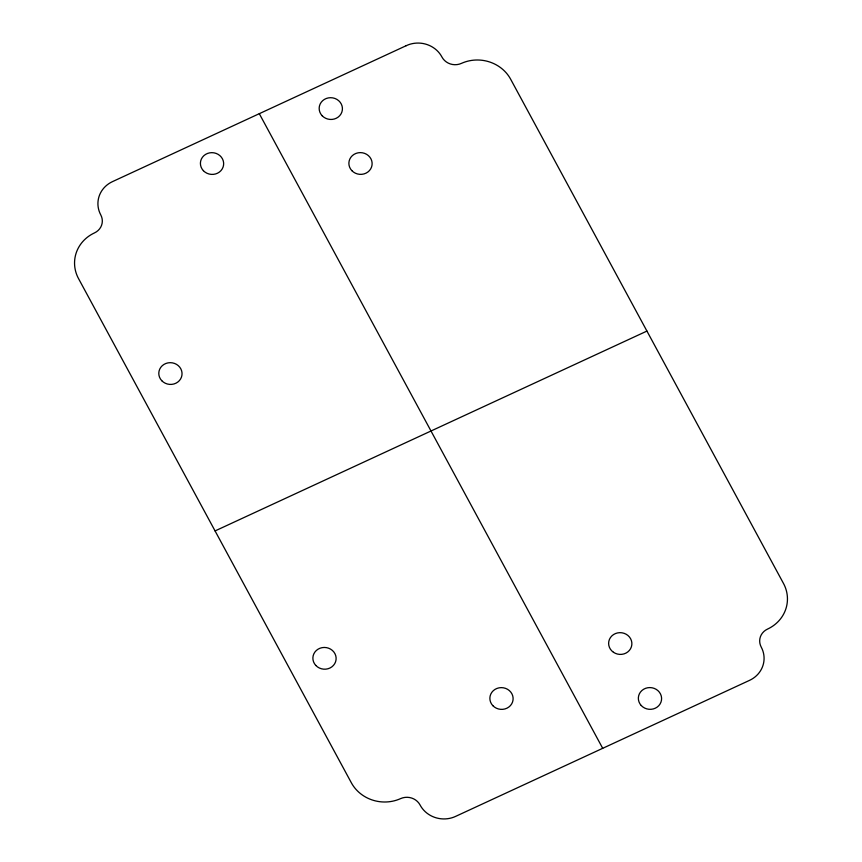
<?xml version="1.0" encoding="UTF-8"?>
<svg xmlns="http://www.w3.org/2000/svg" width="862" height="862" viewBox="0 0 862 862"><rect width="100%" height="100%" fill="white"/><g stroke="black" fill="none" stroke-linecap="round" stroke-linejoin="round"><path stroke-width="1.29" d="M215.069 530.927L646.931 331.073M259.3 113.687L602.7 748.313M406.131 45.729L112.469 181.634A26.679 24.912 6.2 0 0 100.757 214.886A14.417 13.458 6.2 0 1 94.475 232.912A36.527 34.103 6.2 0 0 78.808 279.105L351.33 782.75A36.872 34.415 6.2 0 0 400.571 798.621A14.557 13.587 6.2 0 1 420.074 805A26.302 24.545 6.2 0 0 455.869 816.271L749.531 680.366A26.679 24.912 6.2 0 0 761.243 647.114A14.417 13.458 6.2 0 1 767.525 629.088A36.527 34.103 6.2 0 0 783.192 582.895L510.67 79.25A36.872 34.415 6.2 0 0 461.429 63.379A14.557 13.587 6.2 0 1 441.926 57A26.302 24.545 6.2 0 0 406.131 45.729M315.858 665.486A11.637 10.872 6.2 0 0 335.566 661.833A11.637 10.872 6.2 0 0 322.086 647.653A11.637 10.872 6.2 0 0 315.858 665.486M161.776 380.713A11.637 10.872 6.2 0 0 181.483 377.06A11.637 10.872 6.2 0 0 167.993 362.88A11.637 10.872 6.2 0 0 161.776 380.713M351.858 170.654A11.637 10.872 6.2 0 0 371.565 167.012A11.637 10.872 6.2 0 0 358.086 152.822A11.637 10.872 6.2 0 0 351.858 170.654M322.14 115.734A11.637 10.872 6.2 0 0 341.858 112.092A11.637 10.872 6.2 0 0 328.368 97.902A11.637 10.872 6.2 0 0 322.14 115.734M203.389 170.698A11.637 10.872 6.2 0 0 223.096 167.045A11.637 10.872 6.2 0 0 209.606 152.865A11.637 10.872 6.2 0 0 203.389 170.698M492.848 705.666A11.637 10.872 6.2 0 0 512.556 702.013A11.637 10.872 6.2 0 0 499.076 687.833A11.637 10.872 6.2 0 0 492.848 705.666M613.442 652.265A11.637 10.872 6.2 0 0 631.824 644.808A11.637 10.872 6.2 0 0 615.49 633.548A11.637 10.872 6.2 0 0 613.442 652.265M641.22 705.504A11.637 10.872 6.2 0 0 660.982 702.121A11.637 10.872 6.2 0 0 647.707 687.757A11.637 10.872 6.2 0 0 641.22 705.504"/></g></svg>
